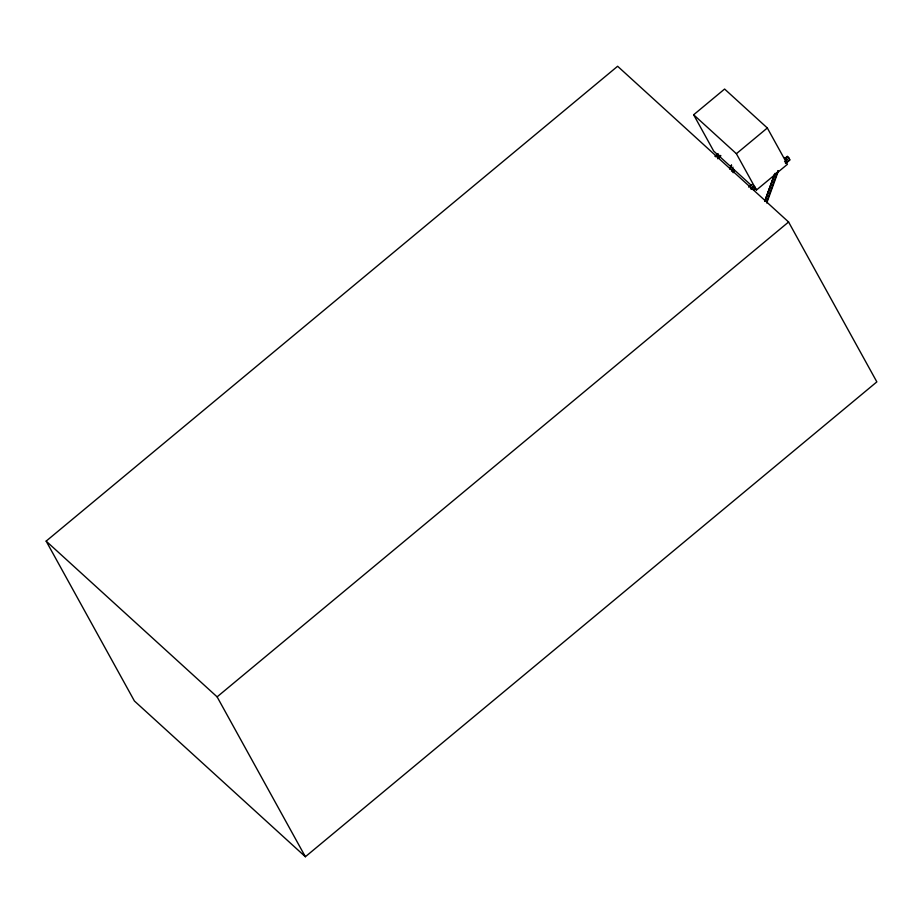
<?xml version="1.0" encoding="UTF-8"?>
<svg xmlns="http://www.w3.org/2000/svg" width="923" height="923" viewBox="0 0 923 923"><rect width="100%" height="100%" fill="white"/><g stroke="black" fill="none" stroke-linecap="round" stroke-linejoin="round"><path stroke-width="1.38" d="M729.943 169.013L731.397 165.032M730.174 169.209L731.616 165.229M731.512 171.182L732.977 167.155M733.07 172.601L734.05 169.913M733.37 172.589L734.339 169.901M764.682 201.399L774.432 174.562M764.902 200.845L774.524 174.32M764.982 201.376L775.239 173.201M766.725 201.468L777.939 170.605M766.759 203.002L778.458 170.801M46.15 541.12L617.625 66.26L788.588 222.005L876.85 381.88L305.375 856.74L134.412 700.995L46.15 541.12L217.113 696.865L305.375 856.74M693.646 114.775L724.601 89.046L767.336 127.985L787.4 164.317L756.445 190.046L713.698 151.107L693.646 114.775L736.381 153.703L756.445 190.046M714.887 156.333L718.129 153.633M715.833 156.875L718.048 155.029M717.748 157.048L719.905 155.26M717.609 158.491L720.932 155.733M717.736 158.721L719.952 156.875M736.381 153.703L767.336 127.985M748.715 187.15L751.968 184.462M785.104 158.248L787.319 156.402L789.096 158.029L784.55 161.802M785.231 158.468L787.319 156.402M750.503 188.777L753.745 186.077M751.449 189.319L754.772 186.561M785.45 163.325L788.773 160.567M753.56 190.219L755.775 188.373M785.669 163.521L790.1 159.841L787.446 156.633M217.113 696.865L788.588 222.005M786.223 159.102L784.435 157.475L786.719 160.002L786.223 159.102"/></g></svg>
